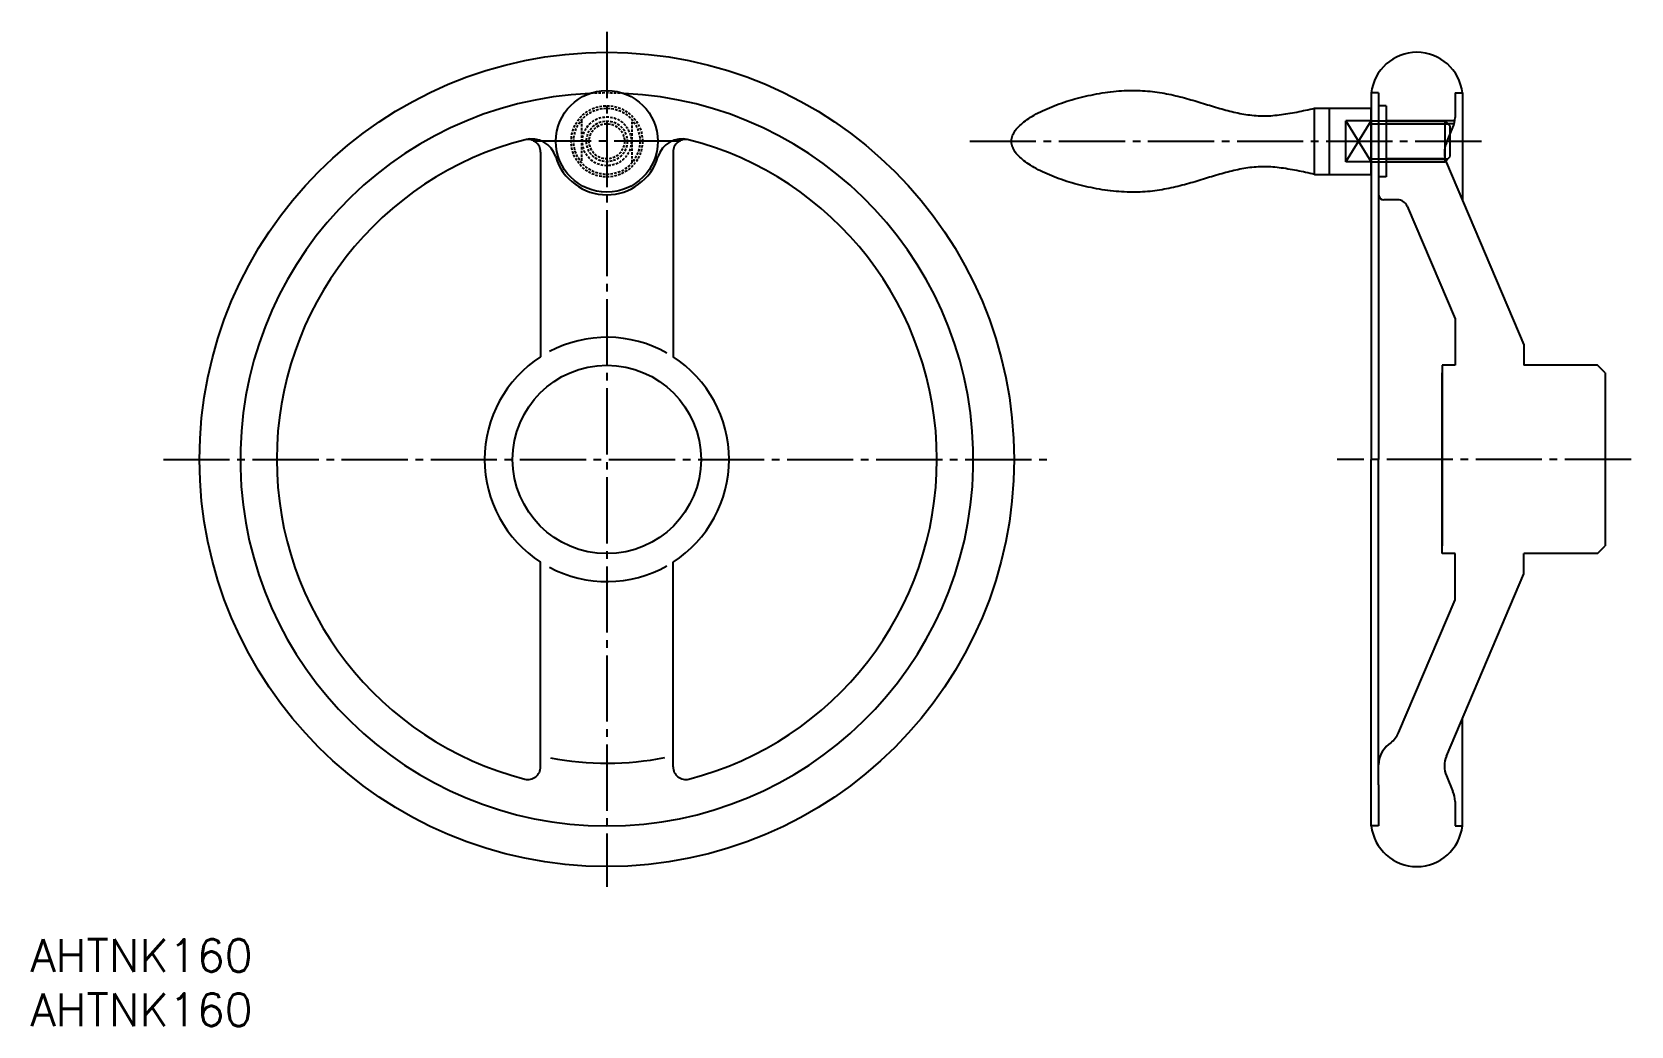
# Model space of a CAD drawing. Extents: x 115 to 430, y 1072 to 1268.
import ezdxf

# ---------------------------------------------------------------- set-up
doc = ezdxf.new("R2010")
doc.units = 0
doc.header["$MEASUREMENT"] = 0
doc.linetypes.add('CENTER', pattern=[17.5, 13, -1.5, 1.5, -1.5])
doc.linetypes.add('DASHED', pattern=[0.75, 0.5, -0.25])
doc.layers.get('0').update_dxf_attribs({"linetype": 'CONTINUOUS'})
doc.layers.add('CENTER', color=1, linetype='CENTER')
doc.styles.get("Standard").update_dxf_attribs({"font": 'txt.shx', "bigfont": '@extfont2.shx'})

msp = doc.modelspace()

# ---------------------------------------------------------------- linework, layer by layer
at = {"color": 7, "linetype": 'Continuous'}
for p, q in [((379.96, 1255.63), (378.51, 1255.63)), ((378.51, 1255.63), (378.51, 1236.63)), ((379.96, 1255.63), (379.96, 1235.63)), ((394.96, 1255.63), (396.4, 1255.63)), ((394.96, 1255.63), (394.96, 1251.63)), ((396.4, 1255.63), (396.4, 1234.53)), ((367.36, 1252.63), (378.51, 1252.63)), ((367.36, 1239.63), (367.36, 1252.63)), ((370.31, 1239.63), (370.31, 1252.63)), ((378.51, 1239.63), (378.51, 1252.63)), ((381.46, 1253.13), (379.96, 1253.13)), ((381.46, 1253.13), (381.46, 1239.13)), ((394.96, 1251.63), (394.96, 1250.82)), ((378.51, 1250.13), (373.51, 1250.13)), ((373.51, 1242.13), (373.51, 1250.13)), ((378.51, 1250.13), (393.01, 1250.13)), ((394.8, 1249.59), (381.46, 1249.59)), ((393.01, 1250.13), (394.01, 1249.13)), ((393.01, 1242.13), (393.01, 1250.13)), ((393.27, 1245.82), (394.56, 1248.87)), ((394.01, 1243.13), (394.01, 1249.13)), ((215.35, 1244.01), (215.35, 1203.81)), ((241.35, 1244.01), (241.35, 1203.81)), ((378.51, 1242.13), (373.51, 1242.13)), ((378.51, 1242.13), (393.01, 1242.13)), ((393.01, 1242.67), (381.46, 1242.67)), ((393.01, 1242.13), (394.01, 1243.13)), ((393.27, 1241.92), (408.46, 1206.13)), ((367.36, 1239.63), (378.51, 1239.63)), ((381.46, 1239.13), (379.96, 1239.13)), ((378.51, 1236.63), (378.51, 1183.63)), ((379.96, 1235.63), (379.96, 1183.63)), ((383.7, 1234.63), (380.96, 1234.63)), ((385.54, 1233.41), (394.96, 1211.23)), ((394.96, 1211.23), (394.96, 1202.13)), ((408.46, 1206.13), (408.46, 1202.13)), ((408.46, 1206.13), (408.46, 1202.13)), ((392.46, 1202.13), (392.46, 1166.63)), ((394.96, 1202.13), (392.46, 1202.13)), ((392.46, 1165.13), (392.46, 1200.63)), ((422.96, 1202.13), (408.46, 1202.13)), ((424.46, 1200.63), (422.96, 1202.13)), ((424.46, 1200.63), (424.46, 1166.63)), ((378.51, 1111.63), (378.51, 1183.63)), ((379.96, 1123.64), (379.96, 1183.63)), ((422.96, 1165.13), (424.46, 1166.63)), ((215.35, 1123.25), (215.35, 1163.46)), ((241.35, 1123.25), (241.35, 1163.46)), ((394.96, 1165.13), (392.46, 1165.13)), ((394.96, 1156.04), (394.96, 1165.13)), ((422.96, 1165.13), (408.46, 1165.13)), ((408.46, 1161.13), (408.46, 1165.13)), ((393.27, 1125.35), (408.46, 1161.13)), ((383.88, 1129.93), (394.96, 1156.04)), ((396.4, 1111.63), (396.4, 1132.73)), ((382.33, 1127.93), (381.9, 1127.6)), ((379.96, 1119.68), (379.96, 1123.64)), ((393.27, 1121.44), (394.56, 1118.4)), ((379.96, 1119.68), (379.96, 1111.63)), ((394.96, 1116.45), (394.96, 1111.63)), ((379.96, 1111.63), (378.51, 1111.63)), ((394.96, 1111.63), (396.4, 1111.63))]:
    msp.add_line(p, q, dxfattribs=at)
at = {"color": 3, "linetype": 'DASHED'}
for p, q in [((223.35, 1250.29), (223.35, 1241.98)), ((233.35, 1241.98), (233.35, 1250.29))]:
    msp.add_line(p, q, dxfattribs=at)
at = {"color": 3, "linetype": 'Continuous'}
for p, q in [((373.51, 1250.13), (378.51, 1242.13)), ((373.51, 1242.13), (378.51, 1250.13)), ((378.51, 1249.59), (393.55, 1249.59)), ((394.91, 1250.13), (381.46, 1250.13)), ((378.51, 1242.67), (393.55, 1242.67)), ((393.18, 1242.13), (381.46, 1242.13))]:
    msp.add_line(p, q, dxfattribs=at)
at = {"color": 7, "linetype": 'Continuous'}
msp.add_polyline3d([(367.36, 1239.63, 0), (366.93, 1239.73, 0), (366.49, 1239.83, 0), (366.06, 1239.92, 0), (365.62, 1240.02, 0), (365.18, 1240.11, 0), (364.75, 1240.2, 0), (364.32, 1240.29, 0), (363.88, 1240.38, 0), (363.45, 1240.46, 0), (363.02, 1240.54, 0), (362.59, 1240.62, 0), (362.15, 1240.69, 0), (361.73, 1240.76, 0), (361.3, 1240.83, 0), (360.87, 1240.88, 0), (360.45, 1240.94, 0), (360.02, 1240.99, 0), (359.6, 1241.03, 0), (359.18, 1241.06, 0), (358.76, 1241.09, 0), (358.34, 1241.11, 0), (357.93, 1241.13, 0), (357.51, 1241.13, 0), (357.1, 1241.13, 0), (356.69, 1241.12, 0), (356.29, 1241.1, 0), (355.88, 1241.08, 0), (355.48, 1241.04, 0), (355.08, 1241.01, 0), (354.67, 1240.96, 0), (354.27, 1240.91, 0), (353.88, 1240.85, 0), (353.48, 1240.78, 0), (353.08, 1240.71, 0), (352.69, 1240.64, 0), (352.29, 1240.56, 0), (351.89, 1240.47, 0), (351.5, 1240.38, 0), (351.11, 1240.29, 0), (350.71, 1240.19, 0), (350.32, 1240.09, 0), (349.92, 1239.99, 0), (349.53, 1239.88, 0), (349.13, 1239.77, 0), (348.74, 1239.65, 0), (348.34, 1239.54, 0), (347.94, 1239.42, 0), (347.55, 1239.3, 0), (347.15, 1239.18, 0), (346.75, 1239.06, 0), (346.35, 1238.94, 0), (345.94, 1238.81, 0), (345.54, 1238.69, 0), (345.13, 1238.57, 0), (344.73, 1238.44, 0), (344.32, 1238.32, 0), (343.9, 1238.2, 0), (343.49, 1238.07, 0), (343.08, 1237.95, 0), (342.66, 1237.83, 0), (342.24, 1237.72, 0), (341.81, 1237.6, 0), (341.39, 1237.49, 0), (340.96, 1237.38, 0), (340.52, 1237.27, 0), (340.09, 1237.17, 0), (339.65, 1237.06, 0), (339.21, 1236.97, 0), (338.76, 1236.87, 0), (338.31, 1236.79, 0), (337.86, 1236.7, 0), (337.41, 1236.62, 0), (336.94, 1236.55, 0), (336.48, 1236.48, 0), (336.01, 1236.41, 0), (335.54, 1236.35, 0), (335.06, 1236.3, 0), (334.58, 1236.26, 0), (334.09, 1236.22, 0), (333.6, 1236.19, 0), (333.1, 1236.16, 0), (332.6, 1236.14, 0), (332.09, 1236.13, 0), (331.58, 1236.13, 0), (331.06, 1236.14, 0), (330.53, 1236.15, 0), (330, 1236.18, 0), (329.47, 1236.21, 0), (328.94, 1236.25, 0), (328.4, 1236.29, 0), (327.85, 1236.35, 0), (327.31, 1236.41, 0), (326.76, 1236.48, 0), (326.22, 1236.55, 0), (325.67, 1236.63, 0), (325.12, 1236.72, 0), (324.57, 1236.82, 0), (324.02, 1236.92, 0), (323.48, 1237.03, 0), (322.93, 1237.15, 0), (322.39, 1237.27, 0), (321.85, 1237.39, 0), (321.31, 1237.53, 0), (320.78, 1237.67, 0), (320.25, 1237.81, 0), (319.72, 1237.96, 0), (319.2, 1238.11, 0), (318.69, 1238.27, 0), (318.18, 1238.44, 0), (317.68, 1238.61, 0), (317.18, 1238.78, 0), (316.69, 1238.96, 0), (316.21, 1239.15, 0), (315.74, 1239.33, 0), (315.28, 1239.53, 0), (314.82, 1239.72, 0), (314.38, 1239.92, 0), (313.94, 1240.12, 0), (313.52, 1240.33, 0), (313.11, 1240.54, 0), (312.71, 1240.76, 0), (312.32, 1240.97, 0), (311.94, 1241.19, 0), (311.58, 1241.42, 0), (311.23, 1241.64, 0), (310.9, 1241.87, 0), (310.57, 1242.1, 0), (310.27, 1242.33, 0), (309.98, 1242.57, 0), (309.71, 1242.8, 0), (309.45, 1243.04, 0), (309.21, 1243.28, 0), (308.98, 1243.53, 0), (308.78, 1243.77, 0), (308.59, 1244.02, 0), (308.42, 1244.26, 0), (308.27, 1244.51, 0), (308.15, 1244.76, 0), (308.04, 1245.01, 0), (307.95, 1245.26, 0), (307.88, 1245.51, 0), (307.84, 1245.76, 0), (307.81, 1246.01, 0), (307.81, 1246.26, 0), (307.84, 1246.51, 0), (307.88, 1246.76, 0), (307.95, 1247.01, 0), (308.04, 1247.26, 0), (308.15, 1247.51, 0), (308.27, 1247.76, 0), (308.42, 1248, 0), (308.59, 1248.25, 0), (308.78, 1248.5, 0), (308.98, 1248.74, 0), (309.21, 1248.98, 0), (309.45, 1249.22, 0), (309.71, 1249.46, 0), (309.98, 1249.7, 0), (310.27, 1249.93, 0), (310.57, 1250.17, 0), (310.9, 1250.4, 0), (311.23, 1250.63, 0), (311.58, 1250.85, 0), (311.94, 1251.07, 0), (312.32, 1251.29, 0), (312.71, 1251.51, 0), (313.11, 1251.72, 0), (313.52, 1251.93, 0), (313.94, 1252.14, 0), (314.38, 1252.34, 0), (314.82, 1252.54, 0), (315.28, 1252.74, 0), (315.74, 1252.93, 0), (316.21, 1253.12, 0), (316.69, 1253.3, 0), (317.18, 1253.48, 0), (317.68, 1253.66, 0), (318.18, 1253.83, 0), (318.69, 1253.99, 0), (319.2, 1254.15, 0), (319.72, 1254.31, 0), (320.25, 1254.46, 0), (320.78, 1254.6, 0), (321.31, 1254.74, 0), (321.85, 1254.87, 0), (322.39, 1255, 0), (322.93, 1255.12, 0), (323.48, 1255.23, 0), (324.02, 1255.34, 0), (324.57, 1255.45, 0), (325.12, 1255.54, 0), (325.67, 1255.63, 0), (326.22, 1255.71, 0), (326.76, 1255.79, 0), (327.31, 1255.86, 0), (327.85, 1255.92, 0), (328.4, 1255.97, 0), (328.94, 1256.02, 0), (329.47, 1256.06, 0), (330, 1256.09, 0), (330.53, 1256.11, 0), (331.06, 1256.13, 0), (331.58, 1256.13, 0), (332.09, 1256.13, 0), (332.6, 1256.12, 0), (333.1, 1256.11, 0), (333.6, 1256.08, 0), (334.09, 1256.05, 0), (334.58, 1256.01, 0), (335.06, 1255.96, 0), (335.54, 1255.91, 0), (336.01, 1255.85, 0), (336.48, 1255.79, 0), (336.94, 1255.72, 0), (337.41, 1255.65, 0), (337.86, 1255.57, 0), (338.31, 1255.48, 0), (338.76, 1255.39, 0), (339.21, 1255.3, 0), (339.65, 1255.2, 0), (340.09, 1255.1, 0), (340.52, 1255, 0), (340.96, 1254.89, 0), (341.39, 1254.78, 0), (341.81, 1254.67, 0), (342.24, 1254.55, 0), (342.66, 1254.43, 0), (343.08, 1254.31, 0), (343.49, 1254.19, 0), (343.9, 1254.07, 0), (344.32, 1253.95, 0), (344.73, 1253.83, 0), (345.13, 1253.7, 0), (345.54, 1253.58, 0), (345.94, 1253.45, 0), (346.35, 1253.33, 0), (346.75, 1253.21, 0), (347.15, 1253.08, 0), (347.55, 1252.96, 0), (347.94, 1252.84, 0), (348.34, 1252.73, 0), (348.74, 1252.61, 0), (349.13, 1252.5, 0), (349.53, 1252.39, 0), (349.92, 1252.28, 0), (350.32, 1252.18, 0), (350.71, 1252.07, 0), (351.11, 1251.98, 0), (351.5, 1251.88, 0), (351.89, 1251.79, 0), (352.29, 1251.71, 0), (352.69, 1251.63, 0), (353.08, 1251.55, 0), (353.48, 1251.48, 0), (353.88, 1251.42, 0), (354.27, 1251.36, 0), (354.67, 1251.31, 0), (355.08, 1251.26, 0), (355.48, 1251.22, 0), (355.88, 1251.19, 0), (356.29, 1251.16, 0), (356.69, 1251.15, 0), (357.1, 1251.14, 0), (357.51, 1251.13, 0), (357.93, 1251.14, 0), (358.34, 1251.15, 0), (358.76, 1251.17, 0), (359.18, 1251.2, 0), (359.6, 1251.24, 0), (360.02, 1251.28, 0), (360.45, 1251.33, 0), (360.87, 1251.38, 0), (361.3, 1251.44, 0), (361.73, 1251.51, 0), (362.15, 1251.57, 0), (362.59, 1251.65, 0), (363.02, 1251.72, 0), (363.45, 1251.8, 0), (363.88, 1251.89, 0), (364.32, 1251.98, 0), (364.75, 1252.06, 0), (365.18, 1252.16, 0), (365.62, 1252.25, 0), (366.06, 1252.34, 0), (366.49, 1252.44, 0), (366.93, 1252.54, 0), (367.36, 1252.63, 0)], dxfattribs=at)
for centre, radius in [((228.35, 1183.63), 80), ((228.35, 1246.13), 10), ((228.35, 1183.63), 18.5)]:
    msp.add_circle(centre, radius, dxfattribs=at)
at = {"color": 3, "linetype": 'DASHED'}
for radius in [7, 6.5, 4.8, 4, 3.46]:
    msp.add_circle((228.35, 1246.13), radius, dxfattribs=at)
at = {"color": 7, "linetype": 'Continuous'}
for centre, radius, start, end in [((387.46, 1254.63), 9, 6.3794, 173.6206), ((228.35, 1183.63), 72, 92.6672, 87.3328), ((389.96, 1250.82), 5, 337, 0), ((228.35, 1183.63), 64.84, 104.3436, 255.6023), ((212.85, 1244.01), 2.5, 0, 104.3977), ((213.52, 1241.6), 5, 16.9887, 104.3436), ((243.17, 1241.6), 5, 75.6564, 163.0113), ((243.85, 1244.01), 2.5, 75.6023, 180), ((228.35, 1183.63), 64.84, 284.3977, 75.6564), ((397.87, 1243.87), 5, 157, 203), ((228.35, 1246.13), 10.5, 196.9887, 343.0113), ((380.96, 1235.63), 1, 180, 270), ((383.7, 1232.63), 2, 23, 90), ((228.35, 1183.63), 24, 60.5012, 118.0486), ((228.35, 1183.63), 24, 122.7972, 237.2028), ((228.35, 1183.63), 24, 302.7972, 57.2028), ((228.35, 1183.63), 24, 241.9514, 299.4988), ((379.27, 1131.89), 5, 307.7334, 337), ((228.35, 1183.63), 59.68, 259.3028, 280.9837), ((384.96, 1123.64), 5, 127.7334, 180), ((397.87, 1123.4), 5, 157, 203), ((212.85, 1123.25), 2.5, 255.6023, 0), ((243.85, 1123.25), 2.5, 180, 284.3977), ((389.96, 1116.45), 5, 360, 23), ((387.46, 1112.63), 9, 186.3794, 353.6206)]:
    msp.add_arc(centre, radius, start, end, dxfattribs=at)
at = {"color": 3, "linetype": 'DASHED'}
msp.add_arc((228.35, 1183.63), 72, 87.3328, 92.6672, dxfattribs=at)
at = {"layer": 'CENTER', "color": 1, "linetype": 'CENTER'}
for p, q in [((228.35, 1267.62), (228.35, 1099.65)), ((242.8, 1246.13), (213.89, 1246.13)), ((299.65, 1246.13), (400.4, 1246.13)), ((141.26, 1183.63), (315.43, 1183.63)), ((429.54, 1183.63), (371.79, 1183.63))]:
    msp.add_line(p, q, dxfattribs=at)

# ---------------------------------------------------------------- texts
at = {"color": 7, "linetype": 'Continuous'}
for p in [(115.16, 1082.97), (115.16, 1072.31)]:
    msp.add_text('AHTNK160', height=6.4, dxfattribs=at).set_placement(p)

doc.saveas('drawing.dxf')
